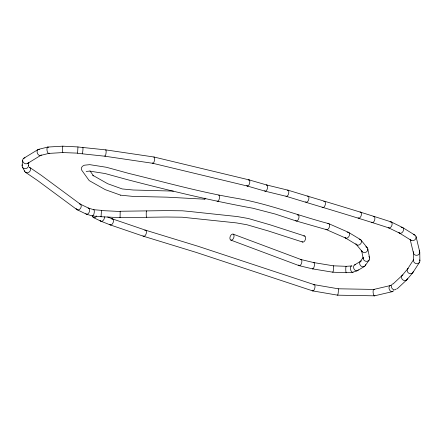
<?xml version="1.0" encoding="UTF-8"?>
<svg xmlns="http://www.w3.org/2000/svg" width="442" height="442" viewBox="0 0 442 442"><rect width="100%" height="100%" fill="white"/><g stroke="black" fill="none" stroke-linecap="round" stroke-linejoin="round"><path stroke-width="0.66" d="M204.895 198.193L204.884 199.193L166.932 197.154L132.909 196.397L120.644 195.171M204.983 198.187L204.895 199.171M22.106 165.645L22.581 160.253M28.515 165.789L28.791 162.617M120.191 217.265L120.058 217.624L120.202 211.254L166.413 210.624L182.386 210.801L189.839 211.503L237.315 216.563L248.316 218.503L270.366 224.895L304.759 236.034M101.395 210.574L120.274 211.486M77.925 146.976L105.826 149.888L154.059 157.026L248.979 179.855M407.585 268.996L413.557 259.708M412.916 272.526L419.475 262.333M360.026 261.907L363.258 257.305M365.064 265.852L369.214 259.946M402.087 275.521L407.8 268.708M406.9 279.736L412.701 272.813M402.209 275.388L393.712 283.366M406.778 279.863L397.225 288.781M328.638 223.624C297.217 215.337 266.835 203.215 234.636 197.972C198.944 191.834 164.004 181.96 128.832 173.43L106.434 167.28L89.754 164.656L84.544 165.181C82.466 165.623 80.201 168.214 81.787 170.269L89.19 180.596L105.262 189.657L120.716 195.193M23.724 158.291L38.067 149.529M27.603 163.413L40.968 155.241M354.49 264.985L360.755 261.189M357.578 270.592L364.435 266.432M352.766 272.261L357.175 270.775M38.46 149.374L47.797 147.07M40.454 155.468L48.847 153.396M390.446 285.532L373.805 289.427L338.235 288.792L314.218 284.67M374.529 295.825L392.386 291.648M86.146 171.446L89.571 171.098L105.052 173.529L127.296 179.634C168.833 190.425 210.552 200.502 252.769 208.21L275.261 214.05L296.234 220.994L326.522 229.669M351.556 265.951L346.169 266.316L333.45 265.824L313.853 262.603M352.572 272.294L346.257 272.72L332.809 272.2L312.66 268.885M47.88 147.053L62.747 146.169L77.952 146.932L77.56 153.313L104.992 156.23L152.871 163.313L247.426 186.06M48.764 153.407L62.786 152.573L77.538 153.136M374.462 295.831L337.644 295.173L312.798 290.913M173.375 191.099L133.296 190.01L122.224 188.944L107.704 183.739L92.787 175.286M93.737 209.707L101.472 210.359L101.058 216.724L120.086 217.652L166.441 217.022L182.143 217.204L236.464 222.906L246.896 224.74L268.504 231.011L302.637 242.061M92.605 216.033L101.047 216.735L100.997 216.337M301.013 259.542L313.919 262.614M299.173 265.681L312.593 268.874M266.797 185.01L287.991 190.171M265.239 191.209L286.427 196.37M249.067 179.877L266.88 185.032M247.338 186.032L265.15 191.187M288.079 190.193C322.439 200.74 356.959 210.723 391.115 221.923M286.339 196.347C320.533 206.85 354.893 216.779 388.883 227.923M88.627 208.154L93.798 209.718M86.494 214.193L92.544 216.022M314.301 284.687L198.005 246.26L145.501 230.177L112.445 218.895M312.715 290.897L196.104 252.371L143.584 236.282L110.367 224.945M233.133 234.127A3.199 1.884 -69.5 0 1 232.901 239.227A3.199 1.884 -69.5 0 1 229.89 237.973A3.199 1.884 -69.5 0 1 233.133 234.127L301.107 259.576M230.818 240.089L299.079 265.648M107.682 217.005L112.555 218.934M100.903 221.193L110.257 224.906M328.749 223.663L348.445 232.31M326.417 229.625L345.65 238.067M80.179 204.099L88.848 208.248M77.079 209.701L86.273 214.105M93.417 217.569L100.782 221.138M391.231 221.967L402.452 227.426M388.772 227.879L399.59 233.144M348.572 232.376L360.357 239.503M345.522 238L356.832 244.846M402.579 227.492L414.911 235.111M399.463 233.078L411.148 240.299M29.487 167.28L41.216 175.264L80.433 204.259M25.636 172.391L37.531 180.485L76.825 209.541M93.069 175.463L93.533 175.938L90.002 170.872M360.981 240.039L367.28 247.774M356.208 244.31L362.092 251.526M22.404 167.07L24.835 171.513M416.055 236.614L419.685 251.658M410.159 239.448L413.458 253.128M367.799 248.918L369.6 257.99M361.573 250.382L363.23 258.747M419.762 252.205L419.9 260.94M413.375 252.393L413.502 260.708M419.69 259.841A3.21 2.945 17 0 1 416.734 263.697A3.21 2.945 17 0 1 413.69 259.625M419.193 250.664A3.199 2.939 -7.3 0 1 417.104 255.283A3.199 2.939 -7.3 0 1 413.491 251.664M413.298 271.521A3.199 2.851 36.5 0 1 408.789 273.211A3.199 2.851 36.5 0 1 408.193 268.338M407.452 278.631A3.199 2.801 42.4 0 1 402.734 279.814A3.199 2.801 42.4 0 1 402.933 274.885M248.2 180.109A3.199 1.437 -75.1 0 1 249.702 182.839A3.199 1.437 -75.1 0 1 247.1 185.894M246.84 185.546A3.199 1.437 -75.1 0 1 246.791 185.43M266.316 185.076A3.199 1.437 -75.1 0 1 267.355 188.673A3.199 1.437 -75.1 0 1 264.653 190.695M287.411 190.287A3.199 1.453 -75 0 1 288.637 193.546A3.199 1.453 -75 0 1 285.952 196.049M153.722 157.12A3.204 1.022 -79.2 0 1 154.413 160.65A3.204 1.022 -79.2 0 1 152.457 162.844M360.048 212.005A3.199 1.68 -72.3 0 1 361.164 215.69A3.199 1.68 -72.3 0 1 358.103 217.696M373.219 216.646A3.199 1.707 -72 0 1 374.623 220.166A3.199 1.707 -72 0 1 371.413 222.144M307.428 196.121A3.199 1.646 -72.7 0 1 308.665 199.668A3.199 1.646 -72.7 0 1 305.626 201.79M323.726 201.64A3.199 1.619 -73 0 1 325.318 204.497A3.199 1.619 -73 0 1 322.489 207.525M322.406 207.464A3.199 1.619 -73 0 1 322.113 207.105M401.104 227.354A3.199 2.309 -61.3 0 1 403.286 230.879A3.199 2.309 -61.3 0 1 399.01 232.707M398.916 232.591A3.199 2.309 -61.3 0 1 398.756 232.326M413.491 234.696A3.249 2.801 -41.5 0 1 415.613 238.929A3.249 2.801 -41.5 0 1 410.485 239.724M410.386 239.586A3.249 2.801 -41.5 0 1 410.215 239.282M390.087 221.989A3.21 1.939 -68.7 0 1 391.872 225.453A3.21 1.939 -68.7 0 1 388.203 227.376M144.716 230.265A3.199 1.696 -72.1 0 1 146.175 233.702A3.199 1.696 -72.1 0 1 142.981 235.79M313.577 284.88A3.216 1.337 -76.3 0 1 314.859 287.886A3.216 1.337 -76.3 0 1 312.356 290.637M312.295 290.549A3.216 1.337 -76.3 0 1 312.151 290.217M111.583 218.956A3.199 1.862 -69.8 0 1 113.163 222.541A3.199 1.862 -69.8 0 1 109.633 224.315M104.422 216.818A3.199 2.072 -66.3 0 1 103.102 220.503A3.199 2.072 -66.3 0 1 100.373 220.801M100.135 220.447A3.199 2.072 -66.3 0 1 100.069 220.309M96.699 215.911A3.199 2.182 -64.1 0 1 94.013 217.74A3.199 2.182 -64.1 0 1 92.45 215.563M346.418 272.504A3.21 0.442 89.2 0 1 345.766 269.311A3.21 0.442 89.2 0 1 346.39 266.714M353.108 272.051A3.249 1.525 79.6 0 1 350.556 269.338A3.249 1.525 79.6 0 1 352.064 266.04M359.213 239.183A3.216 2.63 -50.5 0 1 360.932 243.42A3.216 2.63 -50.5 0 1 356.114 244.172M356.031 244.028A3.216 2.63 -50.5 0 1 355.887 243.719M347.13 232.254A3.204 2.249 -62.8 0 1 349.213 235.846A3.204 2.249 -62.8 0 1 344.992 237.52M218.575 195.242A3.199 1.116 -78.3 0 1 219.331 198.524A3.199 1.116 -78.3 0 1 217.342 201.314M217.237 201.171A3.199 1.116 -78.3 0 1 217.105 200.867M366.269 246.979A3.21 2.89 -26.7 0 1 366.479 251.929A3.21 2.89 -26.7 0 1 361.584 250.382M365.733 246.791A3.21 2.89 -26.7 0 1 365.915 246.84M396.336 288.875A3.199 2.514 60.2 0 1 391.783 287.991A3.199 2.514 60.2 0 1 393.579 283.781M327.798 223.658A3.21 1.823 -70.4 0 1 329.307 227.227A3.21 1.823 -70.4 0 1 325.887 229.133M297.295 215.022A3.199 1.63 -72.9 0 1 298.742 218.464A3.199 1.63 -72.9 0 1 295.61 220.365M393.579 290.632A3.243 2.265 68.3 0 1 389.507 289.858A3.243 2.265 68.3 0 1 390.877 285.46M374.927 295.438A3.265 1.028 84.5 0 1 373.147 292.775A3.265 1.028 84.5 0 1 374.346 289.676M333.367 265.857A3.216 0.409 -84.3 0 1 333.517 269.25A3.216 0.409 -84.3 0 1 332.699 272.04M338.163 288.819A3.227 0.354 -84.7 0 1 338.274 292.223A3.227 0.354 -84.7 0 1 337.544 295.024M300.267 259.636A3.21 1.608 -73.3 0 1 301.687 262.868A3.21 1.608 -73.3 0 1 298.742 265.393M298.543 265.084A3.21 1.608 -73.3 0 1 298.488 264.962M313.417 262.775A3.204 1.083 -78.7 0 1 314.312 265.968A3.204 1.083 -78.7 0 1 312.256 268.537M29.343 167.181A3.221 2.735 -44.6 0 1 29.144 172.082A3.221 2.735 -44.6 0 1 24.619 170.844M28.498 165.418A3.21 2.939 -12.9 0 1 24.813 168.651A3.21 2.939 -12.9 0 1 22.332 164.739M28.581 162.374A3.254 2.89 38 0 1 23.36 162.474A3.254 2.89 38 0 1 24.945 157.805M41.294 154.949A3.232 2.232 68.8 0 1 37.288 152.982A3.232 2.232 68.8 0 1 39.493 149.413M365.54 264.537A3.216 2.746 48.7 0 1 361.114 266.156A3.216 2.746 48.7 0 1 360.904 261.095M361.059 261.018A3.216 2.746 48.7 0 1 361.39 260.896M369.263 257.106A3.221 2.961 13.3 0 1 366.943 261.316A3.221 2.961 13.3 0 1 363.241 257.824M368.81 256.482A3.221 2.961 13.3 0 1 368.943 256.625M358.274 269.78A3.21 2.343 65.8 0 1 354.003 268.974A3.21 2.343 65.8 0 1 355.639 264.714M82.704 147.401A3.199 0.348 -84.7 0 1 82.892 150.247A3.199 0.348 -84.7 0 1 82.184 153.612M105.572 150.07A3.199 0.619 -82.6 0 1 105.992 153.374A3.199 0.619 -82.6 0 1 104.748 155.783M146.689 217.221A3.199 0.37 89.8 0 1 146.219 214.11A3.199 0.37 89.8 0 1 146.667 211.027M49.217 153.147A3.227 1.315 81.8 0 1 46.99 150.164A3.227 1.315 81.8 0 1 48.57 147.374M62.946 152.247A3.216 0.37 89.8 0 1 62.394 149.33A3.216 0.37 89.8 0 1 62.93 146.534M303.82 236.067A3.199 1.801 -70.7 0 1 305.378 239.536A3.199 1.801 -70.7 0 1 301.997 241.559M79.3 203.884A3.204 2.365 -59.9 0 1 81.218 206.397A3.204 2.365 -59.9 0 1 78.82 209.746A3.204 2.365 -59.9 0 1 76.101 208.353M93.472 209.746A3.249 0.989 -79.7 0 1 94.047 213.503A3.249 0.989 -79.7 0 1 92.163 215.492M88.135 208.105A3.21 1.912 -69.2 0 1 89.284 212.011A3.21 1.912 -69.2 0 1 85.814 213.679"/></g></svg>
